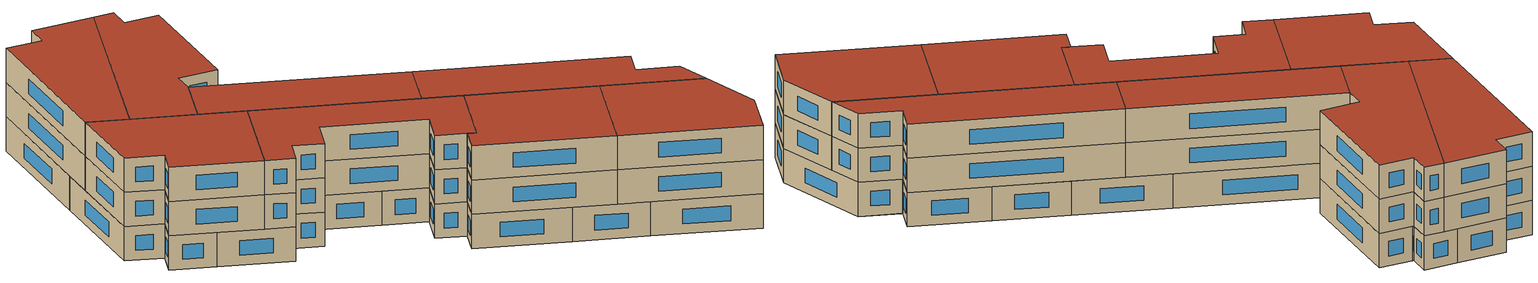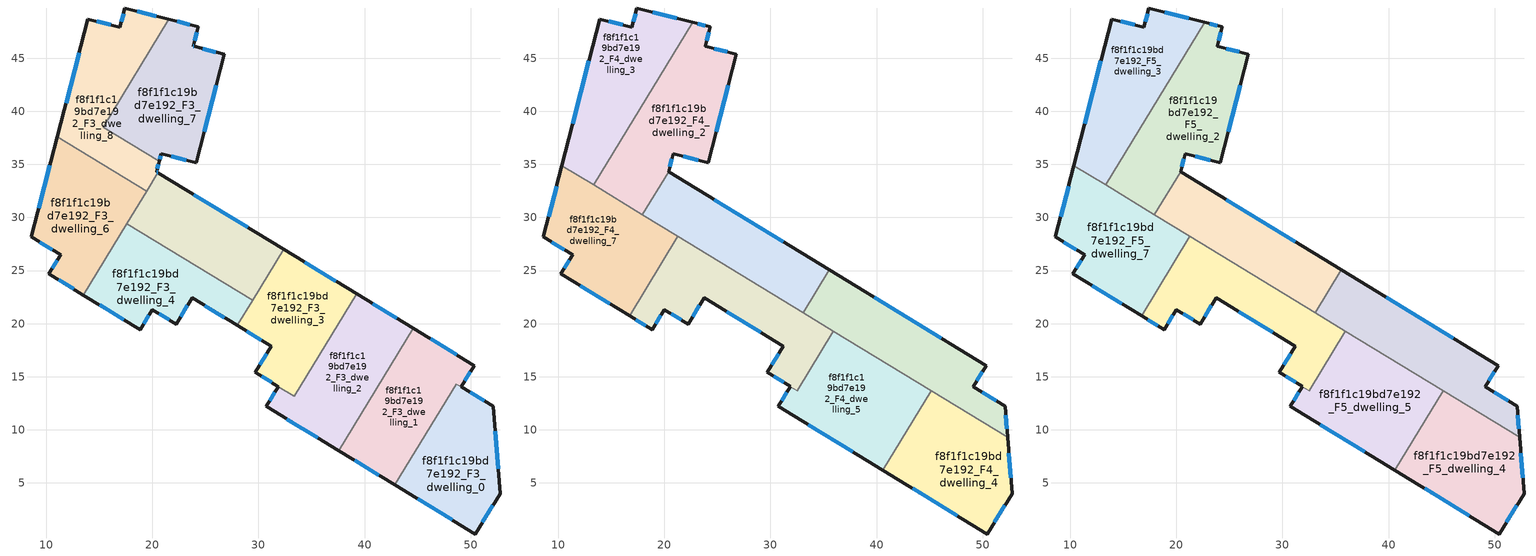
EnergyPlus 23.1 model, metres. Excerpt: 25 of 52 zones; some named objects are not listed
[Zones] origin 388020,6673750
f8f1f1c19bd7e192_F3_dwelling_0
 floor to f8f1f1c19bd7e192_F2_dwelling_0 (EU_floor_Construction): 52.12,12.2 52.76,3.98 50.44,0.18 42.86,4.8 48.66,14.31 z9
 wall outside (EU_wall_Construction): 42.86,4.8 50.44,0.18 52.76,3.98 52.12,12.2 49.1,14.04 z9:12
 wall to f8f1f1c19bd7e192_F3_dwelling_1 (EU_wall_Construction): 49.1,14.04 48.66,14.31 42.86,4.8 z9:12
 window (EU_Window_Construction): 51.26,12.73 49.97,13.51 / 52.57,6.33 52.3,9.85 / 51.1,1.27 52.1,2.9 / 45.02,3.48 48.27,1.5 z9.86:11.14
f8f1f1c19bd7e192_F3_dwelling_1
 floor to f8f1f1c19bd7e192_F2_dwelling_1 (EU_floor_Construction): 50.33,16.05 49.1,14.04 48.66,14.31 42.86,4.8 37.54,8.04 44.57,19.56 z9
 wall outside (EU_wall_Construction): 49.1,14.04 50.33,16.05 44.57,19.56 / 37.54,8.04 42.86,4.8 z9:12
 wall to f8f1f1c19bd7e192_F3_dwelling_2 (EU_wall_Construction): 44.57,19.56 37.54,8.04 z9:12
 window (EU_Window_Construction): 49.45,14.61 49.98,15.48 / 39.06,7.12 41.34,5.73 / 48.68,17.05 46.21,18.56 z9.86:11.14
f8f1f1c19bd7e192_F3_dwelling_2
 floor to f8f1f1c19bd7e192_F2_dwelling_2 (EU_floor_Construction): 44.57,19.56 37.54,8.04 30.73,12.2 31.87,14.08 33.37,13.16 39.25,22.8 z9
 wall outside (EU_wall_Construction): 44.57,19.56 39.25,22.8 / 31.87,14.08 30.73,12.2 37.54,8.04 z9:12
 wall to f8f1f1c19bd7e192_F3_dwelling_3 (EU_wall_Construction): 39.25,22.8 33.37,13.16 31.87,14.08 z9:12
 window (EU_Window_Construction): 43.05,20.49 40.77,21.88 / 32.68,11.01 35.6,9.23 / 31.55,13.54 31.06,12.73 z9.86:11.14
f8f1f1c19bd7e192_F3_dwelling_3
 floor to f8f1f1c19bd7e192_F2_dwelling_3 (EU_floor_Construction): 39.25,22.8 33.37,13.16 29.68,15.41 31.19,17.89 28.01,19.83 32.38,26.99 z9
 wall outside (EU_wall_Construction): 28.01,19.83 31.19,17.89 29.68,15.41 31.87,14.07 / 39.25,22.8 32.38,26.99 z9:12
 wall to f8f1f1c19bd7e192_F3_dwelling_5 (EU_wall_Construction): 32.38,26.99 29.45,22.2 z9:12
 wall to f8f1f1c19bd7e192_F3_dwelling_4 (EU_wall_Construction): 29.45,22.2 28.01,19.83 z9:12
 window (EU_Window_Construction): 30.76,17.18 30.11,16.12 / 28.92,19.27 30.28,18.44 / 37.29,24 34.34,25.8 / 30.31,15.03 31.25,14.46 z9.86:11.14
f8f1f1c19bd7e192_F3_dwelling_4
 floor to f8f1f1c19bd7e192_F2_dwelling_4 (EU_floor_Construction): 29.45,22.2 28.01,19.83 23.75,22.43 22.24,19.95 19.99,21.32 18.85,19.44 13.51,22.7 17.61,29.42 z9
 wall outside (EU_wall_Construction): 13.51,22.7 18.85,19.44 19.99,21.32 22.24,19.95 23.75,22.43 28.01,19.83 z9:12
 wall to f8f1f1c19bd7e192_F3_dwelling_5 (EU_wall_Construction): 29.45,22.2 17.61,29.42 z9:12
 wall to f8f1f1c19bd7e192_F3_dwelling_6 (EU_wall_Construction): 17.61,29.42 13.51,22.7 z9:12
 window (EU_Window_Construction): 15.04,21.77 17.32,20.37 / 24.96,21.68 26.79,20.57 / 22.67,20.66 23.32,21.72 / 20.63,20.93 21.6,20.34 / 19.17,19.98 19.66,20.78 z9.86:11.14
f8f1f1c19bd7e192_F3_dwelling_5
 floor to f8f1f1c19bd7e192_F2_dwelling_5 (EU_floor_Construction): 32.38,26.99 29.45,22.2 17.61,29.42 20.54,34.21 z9
 wall outside (EU_wall_Construction): 32.38,26.99 20.54,34.21 z9:12
 wall to f8f1f1c19bd7e192_F3_dwelling_8 (EU_wall_Construction): 20.54,34.21 19.48,32.48 z9:12
 wall to f8f1f1c19bd7e192_F3_dwelling_6 (EU_wall_Construction): 19.48,32.48 17.61,29.42 z9:12
 window (EU_Window_Construction): 28.99,29.06 23.92,32.15 z9.86:11.14
f8f1f1c19bd7e192_F3_dwelling_6
 floor to f8f1f1c19bd7e192_F2_dwelling_6 (EU_floor_Construction): 19.48,32.48 13.51,22.7 10.25,24.68 11.35,26.49 8.62,28.16 11.06,37.62 z9
 wall outside (EU_wall_Construction): 11.06,37.62 8.62,28.16 11.35,26.49 10.25,24.68 13.51,22.7 z9:12
 wall to f8f1f1c19bd7e192_F3_dwelling_8 (EU_wall_Construction): 19.48,32.48 11.06,37.62 z9:12
 window (EU_Window_Construction): 11.04,25.98 10.57,25.2 / 9.4,27.69 10.57,26.97 / 10.36,34.92 9.31,30.86 / 11.18,24.12 12.58,23.26 z9.86:11.14
f8f1f1c19bd7e192_F3_dwelling_7
 floor to f8f1f1c19bd7e192_F2_dwelling_7 (EU_floor_Construction): 24.32,47.96 23.85,46.14 23.95,46.11 26.78,45.38 24.14,35.14 20.83,36 20.65,35.29 15.36,38.51 21.55,48.67 z9
 wall outside (EU_wall_Construction): 20.65,35.29 20.83,36 24.14,35.14 26.78,45.38 23.95,46.11 23.85,46.14 24.32,47.96 21.55,48.67 z9:12
 wall to f8f1f1c19bd7e192_F3_dwelling_8 (EU_wall_Construction): 21.55,48.67 15.36,38.51 20.65,35.29 z9:12
 window (EU_Window_Construction): 23.99,46.66 24.19,47.44 / 23.92,46.12 23.88,46.13 / 25.97,45.59 24.76,45.9 / 24.9,38.07 26.03,42.46 / 21.78,35.75 23.2,35.39 / 20.7,35.49 20.78,35.79 / 23.53,48.16 22.34,48.47 z9.86:11.14
f8f1f1c19bd7e192_F3_dwelling_8
 floor to f8f1f1c19bd7e192_F2_dwelling_8 (EU_floor_Construction): 21.55,48.67 15.36,38.51 20.65,35.29 20.4,34.3 20.54,34.21 19.48,32.48 11.06,37.62 13.91,48.7 16.95,47.92 17.42,49.74 z9
 wall outside (EU_wall_Construction): 21.55,48.67 17.42,49.74 16.95,47.92 13.91,48.7 11.06,37.62 / 20.54,34.21 20.4,34.3 20.65,35.29 z9:12
 window (EU_Window_Construction): 20.37,48.98 18.6,49.43 / 20.47,34.58 20.58,35 / 20.5,34.24 20.44,34.27 / 13.1,45.53 11.87,40.78 / 16.08,48.14 14.78,48.48 / 17.29,49.22 17.09,48.44 z9.86:11.14
f8f1f1c19bd7e192_F4_dwelling_0
 floor to f8f1f1c19bd7e192_F3_dwelling_1 (EU_floor_Construction): 50.33,16.05 49.1,14.04 48.66,14.31 47.42,12.28 42.11,15.52 44.57,19.56 z12
 floor to f8f1f1c19bd7e192_F3_dwelling_0 (EU_floor_Construction): 52.12,12.2 52.34,9.28 47.42,12.28 48.66,14.31 z12
 floor to f8f1f1c19bd7e192_F3_dwelling_2 (EU_floor_Construction): 44.57,19.56 42.11,15.52 36.79,18.77 39.25,22.8 z12
 floor to f8f1f1c19bd7e192_F3_dwelling_3 (EU_floor_Construction): 39.25,22.8 36.79,18.77 33.1,21.02 35.56,25.05 z12
 wall outside (EU_wall_Construction): 52.34,9.28 52.12,12.2 49.1,14.04 50.33,16.05 35.56,25.05 z12:15
 wall to f8f1f1c19bd7e192_F4_dwelling_5 (EU_wall_Construction): 35.94,19.29 45.14,13.67 z12:15
 wall to f8f1f1c19bd7e192_F4_dwelling_1 (EU_wall_Construction): 35.56,25.05 33.1,21.02 z12:15
 wall to f8f1f1c19bd7e192_F4_dwelling_4 (EU_wall_Construction): 45.14,13.67 52.34,9.28 z12:15
 wall to f8f1f1c19bd7e192_F4_dwelling_6 (EU_wall_Construction): 33.1,21.02 35.94,19.29 z12:15
 window (EU_Window_Construction): 46.11,18.62 39.78,22.48 / 49.45,14.61 49.98,15.48 / 51.25,12.73 49.96,13.51 / 52.28,10.12 52.18,11.37 z12.86:14.14
f8f1f1c19bd7e192_F4_dwelling_1
 floor to f8f1f1c19bd7e192_F3_dwelling_5 (EU_floor_Construction): 32.38,26.99 29.92,22.96 18.08,30.18 20.54,34.21 z12
 floor to f8f1f1c19bd7e192_F3_dwelling_3 (EU_floor_Construction): 35.56,25.05 33.1,21.02 29.92,22.96 32.38,26.99 z12
 floor to f8f1f1c19bd7e192_F3_dwelling_8 (EU_floor_Construction): 20.54,34.21 19.48,32.48 19.34,32.57 20.4,34.3 z12
 floor to f8f1f1c19bd7e192_F3_dwelling_6 (EU_floor_Construction): 19.48,32.48 18.07,30.18 17.94,30.26 19.34,32.57 z12
 wall outside (EU_wall_Construction): 35.56,25.05 20.4,34.3 z12:15
 wall to f8f1f1c19bd7e192_F4_dwelling_2 (EU_wall_Construction): 20.4,34.3 17.93,30.26 z12:15
 wall to f8f1f1c19bd7e192_F4_dwelling_6 (EU_wall_Construction): 21.29,28.22 33.1,21.02 z12:15
 wall to f8f1f1c19bd7e192_F4_dwelling_7 (EU_wall_Construction): 17.93,30.26 21.29,28.22 z12:15
 window (EU_Window_Construction): 31.23,27.7 24.73,31.66 z12.86:14.14
f8f1f1c19bd7e192_F4_dwelling_2
 floor to f8f1f1c19bd7e192_F3_dwelling_7 (EU_floor_Construction): 24.32,47.96 23.85,46.14 26.78,45.38 24.14,35.14 20.83,36 20.65,35.29 16.3,37.94 22.67,48.38 z12
 floor to f8f1f1c19bd7e192_F3_dwelling_8 (EU_floor_Construction): 20.65,35.29 20.4,34.3 19.34,32.57 14.74,35.37 16.3,37.94 z12
 floor to f8f1f1c19bd7e192_F3_dwelling_6 (EU_floor_Construction): 19.34,32.57 17.94,30.26 13.33,33.07 14.74,35.37 z12
 wall outside (EU_wall_Construction): 20.4,34.3 20.83,36 24.14,35.14 26.78,45.38 23.85,46.14 24.32,47.96 22.67,48.38 z12:15
 wall to f8f1f1c19bd7e192_F4_dwelling_3 (EU_wall_Construction): 22.67,48.38 13.33,33.07 z12:15
 wall to f8f1f1c19bd7e192_F4_dwelling_7 (EU_wall_Construction): 13.33,33.07 17.93,30.26 z12:15
 window (EU_Window_Construction): 23.85,48.08 23.14,48.26 / 23.99,46.66 24.19,47.44 / 25.95,45.6 24.69,45.92 / 24.9,38.07 26.03,42.46 / 21.78,35.75 23.2,35.39 / 20.52,34.78 20.71,35.51 z12.86:14.14
f8f1f1c19bd7e192_F4_dwelling_3
 floor to f8f1f1c19bd7e192_F3_dwelling_8 (EU_floor_Construction): 21.55,48.67 15.36,38.51 16.3,37.94 14.74,35.37 11.06,37.62 13.91,48.7 16.95,47.92 17.42,49.74 z12
 floor to f8f1f1c19bd7e192_F3_dwelling_7 (EU_floor_Construction): 22.67,48.38 16.3,37.94 15.36,38.51 21.55,48.67 z12
 floor to f8f1f1c19bd7e192_F3_dwelling_6 (EU_floor_Construction): 14.74,35.37 13.33,33.07 10.35,34.89 11.06,37.62 z12
 wall outside (EU_wall_Construction): 22.67,48.38 17.42,49.74 16.95,47.92 13.91,48.7 10.35,34.89 z12:15
 wall to f8f1f1c19bd7e192_F4_dwelling_7 (EU_wall_Construction): 10.35,34.89 13.33,33.07 z12:15
 window (EU_Window_Construction): 17.29,49.22 17.09,48.44 / 21.17,48.77 18.92,49.35 / 12.9,44.75 11.37,38.83 / 16.08,48.14 14.78,48.48 z12.86:14.14
f8f1f1c19bd7e192_F4_dwelling_4
 floor to f8f1f1c19bd7e192_F3_dwelling_0 (EU_floor_Construction): 52.34,9.28 52.76,3.98 50.44,0.18 42.86,4.8 47.42,12.28 z12
 floor to f8f1f1c19bd7e192_F3_dwelling_1 (EU_floor_Construction): 47.42,12.28 42.86,4.8 40.58,6.19 45.14,13.67 z12
 wall outside (EU_wall_Construction): 40.58,6.19 50.44,0.18 52.76,3.98 52.34,9.28 z12:15
 wall to f8f1f1c19bd7e192_F4_dwelling_5 (EU_wall_Construction): 45.14,13.67 40.58,6.19 z12:15
 window (EU_Window_Construction): 52.64,5.5 52.46,7.77 / 51.1,1.27 52.1,2.9 / 43.4,4.47 47.62,1.9 z12.86:14.14
f8f1f1c19bd7e192_F4_dwelling_5
 floor to f8f1f1c19bd7e192_F3_dwelling_2 (EU_floor_Construction): 42.11,15.52 37.54,8.04 30.73,12.2 31.87,14.08 33.37,13.16 36.79,18.77 z12
 floor to f8f1f1c19bd7e192_F3_dwelling_1 (EU_floor_Construction): 45.14,13.67 40.58,6.19 37.54,8.04 42.11,15.52 z12
 floor to f8f1f1c19bd7e192_F3_dwelling_3 (EU_floor_Construction): 36.79,18.77 33.37,13.16 32.52,13.68 35.94,19.29 z12
 wall outside (EU_wall_Construction): 31.87,14.08 30.73,12.2 40.58,6.19 z12:15
 wall to f8f1f1c19bd7e192_F4_dwelling_6 (EU_wall_Construction): 35.94,19.29 32.52,13.68 31.87,14.08 z12:15
 window (EU_Window_Construction): 33.54,10.48 37.77,7.91 / 31.55,13.54 31.06,12.73 z12.86:14.14
f8f1f1c19bd7e192_F4_dwelling_6
 floor to f8f1f1c19bd7e192_F3_dwelling_3 (EU_floor_Construction): 35.94,19.29 32.52,13.68 29.68,15.41 31.19,17.89 28.01,19.83 29.91,22.96 z12
 floor to f8f1f1c19bd7e192_F3_dwelling_5 (EU_floor_Construction): 29.92,22.96 29.45,22.2 20.82,27.46 21.29,28.22 z12
 floor to f8f1f1c19bd7e192_F3_dwelling_4 (EU_floor_Construction): 29.45,22.2 28.01,19.83 23.75,22.43 22.24,19.95 19.99,21.32 18.85,19.44 16.73,20.74 20.82,27.46 z12
 wall outside (EU_wall_Construction): 16.73,20.74 18.85,19.44 19.99,21.32 22.24,19.95 23.75,22.43 31.19,17.89 29.68,15.41 31.87,14.08 z12:15
 wall to f8f1f1c19bd7e192_F4_dwelling_7 (EU_wall_Construction): 21.29,28.22 16.73,20.74 z12:15
 window (EU_Window_Construction): 30.31,15.03 31.24,14.46 / 30.76,17.18 30.11,16.12 / 25.87,21.13 29.06,19.18 / 22.67,20.66 23.32,21.72 / 20.63,20.93 21.6,20.34 / 19.17,19.98 19.66,20.78 / 17.33,20.37 18.24,19.81 z12.86:14.14
f8f1f1c19bd7e192_F4_dwelling_7
 floor to f8f1f1c19bd7e192_F3_dwelling_4 (EU_floor_Construction): 20.82,27.46 16.73,20.74 13.51,22.7 17.61,29.42 z12
 floor to f8f1f1c19bd7e192_F3_dwelling_6 (EU_floor_Construction): 18.07,30.18 13.51,22.7 10.25,24.68 11.35,26.49 8.62,28.16 10.35,34.89 z12
 floor to f8f1f1c19bd7e192_F3_dwelling_5 (EU_floor_Construction): 21.29,28.22 20.82,27.46 17.61,29.42 18.08,30.18 z12
 wall outside (EU_wall_Construction): 10.35,34.89 8.62,28.16 11.35,26.49 10.25,24.68 16.73,20.74 z12:15
 window (EU_Window_Construction): 9.86,32.97 9.11,30.08 / 12.1,23.56 14.88,21.86 / 11.04,25.98 10.57,25.2 / 9.4,27.69 10.57,26.97 z12.86:14.14
f8f1f1c19bd7e192_F5_dwelling_0
 floor to f8f1f1c19bd7e192_F4_dwelling_0 (EU_floor_Construction): 50.33,16.05 49.1,14.04 52.12,12.2 52.34,9.28 33.1,21.02 35.56,25.05 z15
 wall outside (EU_wall_Construction): 52.34,9.28 52.12,12.2 49.1,14.04 50.33,16.05 35.56,25.05 z15:18
 wall to f8f1f1c19bd7e192_F5_dwelling_5 (EU_wall_Construction): 35.94,19.29 45.14,13.67 z15:18
 wall to f8f1f1c19bd7e192_F5_dwelling_1 (EU_wall_Construction): 35.56,25.05 33.1,21.02 z15:18
 wall to f8f1f1c19bd7e192_F5_dwelling_4 (EU_wall_Construction): 45.14,13.67 52.34,9.28 z15:18
 wall to f8f1f1c19bd7e192_F5_dwelling_6 (EU_wall_Construction): 33.1,21.02 35.94,19.29 z15:18
 window (EU_Window_Construction): 46.11,18.62 39.78,22.48 / 49.45,14.61 49.98,15.48 / 51.25,12.73 49.96,13.51 / 52.28,10.12 52.18,11.37 z15.86:17.14
 roof outside (EU_roof_Construction): 52.34,9.28 52.12,12.2 49.1,14.04 50.33,16.05 35.56,25.05 33.1,21.02 z18
f8f1f1c19bd7e192_F5_dwelling_1
 floor to f8f1f1c19bd7e192_F4_dwelling_1 (EU_floor_Construction): 35.56,25.05 33.1,21.02 17.93,30.26 20.4,34.3 z15
 wall outside (EU_wall_Construction): 35.56,25.05 20.4,34.3 z15:18
 wall to f8f1f1c19bd7e192_F5_dwelling_2 (EU_wall_Construction): 20.4,34.3 17.93,30.26 z15:18
 wall to f8f1f1c19bd7e192_F5_dwelling_6 (EU_wall_Construction): 21.29,28.22 33.1,21.02 z15:18
 wall to f8f1f1c19bd7e192_F5_dwelling_7 (EU_wall_Construction): 17.93,30.26 21.29,28.22 z15:18
 window (EU_Window_Construction): 31.23,27.7 24.73,31.66 z15.86:17.14
 roof outside (EU_roof_Construction): 33.1,21.02 35.56,25.05 20.4,34.3 17.93,30.26 z18
f8f1f1c19bd7e192_F5_dwelling_2
 floor to f8f1f1c19bd7e192_F4_dwelling_2 (EU_floor_Construction): 24.32,47.96 23.85,46.14 26.78,45.38 24.14,35.14 20.83,36 20.4,34.3 17.93,30.26 13.33,33.07 22.67,48.38 z15
 wall outside (EU_wall_Construction): 20.4,34.3 20.83,36 24.14,35.14 26.78,45.38 23.85,46.14 24.32,47.96 22.67,48.38 z15:18
 wall to f8f1f1c19bd7e192_F5_dwelling_3 (EU_wall_Construction): 22.67,48.38 13.33,33.07 z15:18
 wall to f8f1f1c19bd7e192_F5_dwelling_7 (EU_wall_Construction): 13.33,33.07 17.93,30.26 z15:18
 window (EU_Window_Construction): 23.85,48.08 23.14,48.26 / 23.99,46.66 24.19,47.44 / 25.95,45.6 24.69,45.92 / 24.9,38.07 26.03,42.46 / 21.78,35.75 23.2,35.39 / 20.52,34.78 20.71,35.51 z15.86:17.14
 roof outside (EU_roof_Construction): 24.14,35.14 26.78,45.38 23.85,46.14 24.32,47.96 22.67,48.38 13.33,33.07 17.93,30.26 20.4,34.3 20.83,36 z18
f8f1f1c19bd7e192_F5_dwelling_3
 floor to f8f1f1c19bd7e192_F4_dwelling_3 (EU_floor_Construction): 22.67,48.38 13.33,33.07 10.35,34.89 13.91,48.7 16.95,47.92 17.42,49.74 z15
 wall outside (EU_wall_Construction): 22.67,48.38 17.42,49.74 16.95,47.92 13.91,48.7 10.35,34.89 z15:18
 wall to f8f1f1c19bd7e192_F5_dwelling_7 (EU_wall_Construction): 10.35,34.89 13.33,33.07 z15:18
 window (EU_Window_Construction): 17.29,49.22 17.09,48.44 / 21.17,48.77 18.92,49.35 / 12.9,44.75 11.37,38.83 / 16.08,48.14 14.78,48.48 z15.86:17.14
 roof outside (EU_roof_Construction): 13.33,33.07 22.67,48.38 17.42,49.74 16.95,47.92 13.91,48.7 10.35,34.89 z18
f8f1f1c19bd7e192_F5_dwelling_4
 floor to f8f1f1c19bd7e192_F4_dwelling_4 (EU_floor_Construction): 52.34,9.28 52.76,3.98 50.44,0.18 40.58,6.19 45.14,13.67 z15
 wall outside (EU_wall_Construction): 40.58,6.19 50.44,0.18 52.76,3.98 52.34,9.28 z15:18
 wall to f8f1f1c19bd7e192_F5_dwelling_5 (EU_wall_Construction): 45.14,13.67 40.58,6.19 z15:18
 window (EU_Window_Construction): 52.64,5.5 52.46,7.77 / 51.1,1.27 52.1,2.9 / 43.4,4.47 47.62,1.9 z15.86:17.14
 roof outside (EU_roof_Construction): 50.44,0.18 52.76,3.98 52.34,9.28 45.14,13.67 40.58,6.19 z18
f8f1f1c19bd7e192_F5_dwelling_5
 floor to f8f1f1c19bd7e192_F4_dwelling_5 (EU_floor_Construction): 45.14,13.67 40.58,6.19 30.73,12.2 31.87,14.08 32.52,13.68 35.94,19.29 z15
 wall outside (EU_wall_Construction): 31.87,14.08 30.73,12.2 40.58,6.19 z15:18
 wall to f8f1f1c19bd7e192_F5_dwelling_6 (EU_wall_Construction): 35.94,19.29 32.52,13.68 31.87,14.08 z15:18
 window (EU_Window_Construction): 33.54,10.48 37.77,7.91 / 31.55,13.54 31.06,12.73 z15.86:17.14
 roof outside (EU_roof_Construction): 40.58,6.19 45.14,13.67 35.94,19.29 32.52,13.68 31.87,14.08 30.73,12.2 z18
f8f1f1c19bd7e192_F5_dwelling_6
 floor to f8f1f1c19bd7e192_F4_dwelling_6 (EU_floor_Construction): 35.94,19.29 32.52,13.68 31.87,14.08 29.68,15.41 31.19,17.89 23.75,22.43 22.24,19.95 19.99,21.32 18.85,19.44 16.73,20.74 21.29,28.22 z15
 wall outside (EU_wall_Construction): 16.73,20.74 18.85,19.44 19.99,21.32 22.24,19.95 23.75,22.43 31.19,17.89 29.68,15.41 31.87,14.08 z15:18
 wall to f8f1f1c19bd7e192_F5_dwelling_7 (EU_wall_Construction): 21.29,28.22 16.73,20.74 z15:18
 window (EU_Window_Construction): 30.31,15.03 31.24,14.46 / 30.76,17.18 30.11,16.12 / 25.87,21.13 29.06,19.18 / 22.67,20.66 23.32,21.72 / 20.63,20.93 21.6,20.34 / 19.17,19.98 19.66,20.78 / 17.33,20.37 18.24,19.81 z15.86:17.14
 roof outside (EU_roof_Construction): 32.52,13.68 35.94,19.29 21.29,28.22 16.73,20.74 18.85,19.44 19.99,21.32 22.24,19.95 23.75,22.43 31.19,17.89 29.68,15.41 31.87,14.08 z18
f8f1f1c19bd7e192_F5_dwelling_7
 floor to f8f1f1c19bd7e192_F4_dwelling_7 (EU_floor_Construction): 21.29,28.22 16.73,20.74 10.25,24.68 11.35,26.49 8.62,28.16 10.35,34.89 z15
 wall outside (EU_wall_Construction): 10.35,34.89 8.62,28.16 11.35,26.49 10.25,24.68 16.73,20.74 z15:18
 window (EU_Window_Construction): 9.86,32.97 9.11,30.08 / 12.1,23.56 14.88,21.86 / 11.04,25.98 10.57,25.2 / 9.4,27.69 10.57,26.97 z15.86:17.14
 roof outside (EU_roof_Construction): 16.73,20.74 21.29,28.22 10.35,34.89 8.62,28.16 11.35,26.49 10.25,24.68 z18
[Building]
EU S2 Campaign: North Axis=0; Terrain=City; Solar Distribution=FullExterior
[Site:Location]
Helsinki-Vantaa.AP: Latitude=60.317; Longitude=24.963; Time Zone=2; Elevation=54.6
[SizingPeriod:WeatherFileDays]
AnnualSizingPeriod: Begin Month=1; Begin Day of Month=1; End Month=12; End Day of Month=31; Day of Week for Start Day=Monday; Use Weather File Daylight Saving Period=No; Use Weather File Rain and Snow Indicators=No
[MATERIAL]
EU_InternalMass_Material: Roughness=MediumRough; Thickness=0.1; Conductivity=1; Density=1800; Specific Heat=900; Thermal Absorptance=0.9; Solar Absorptance=0.7; Visible Absorptance=0.7
[MATERIAL:NOMASS] Roughness=MediumRough; Thermal Absorptance=0.9; Solar Absorptance=0.7; Visible Absorptance=0.7
Name | Thermal Resistance
EU_wall_NoMass | 5.91765
EU_roof_NoMass | 11.1778
EU_floor_NoMass | 6.2875
[WINDOWMATERIAL:SIMPLEGLAZINGSYSTEM]
EU_Window_SimpleGlazing: UFactor=0.994035; Solar Heat Gain Coefficient=0.7; Visible Transmittance=0.7
[CONSTRUCTION]
EU_wall_Construction: EU_wall_NoMass
EU_roof_Construction: EU_roof_NoMass
EU_floor_Construction: EU_floor_NoMass
EU_Window_Construction: EU_Window_SimpleGlazing
EU_InternalMass_Construction: EU_InternalMass_Material
[ZONE] Type=1; Multiplier=1; Ceiling Height=autocalculate; Floor Area=autocalculate; Part of Total Floor Area=Yes
Name | Volume
f8f1f1c19bd7e192_F3_dwelling_0 | 248.27
f8f1f1c19bd7e192_F4_dwelling_0; f8f1f1c19bd7e192_F5_dwelling_0 | 276.609
f8f1f1c19bd7e192_F3_dwelling_1 | 255.648
f8f1f1c19bd7e192_F4_dwelling_1; f8f1f1c19bd7e192_F5_dwelling_1 | 251.876
f8f1f1c19bd7e192_F3_dwelling_2 | 263.519
f8f1f1c19bd7e192_F4_dwelling_2; f8f1f1c19bd7e192_F5_dwelling_2 | 321.922
f8f1f1c19bd7e192_F3_dwelling_3 | 240.378
f8f1f1c19bd7e192_F4_dwelling_3; f8f1f1c19bd7e192_F5_dwelling_3 | 283.45
f8f1f1c19bd7e192_F3_dwelling_4 | 233.823
f8f1f1c19bd7e192_F4_dwelling_4; f8f1f1c19bd7e192_F5_dwelling_4 | 283.44
f8f1f1c19bd7e192_F3_dwelling_5 | 233.781
f8f1f1c19bd7e192_F4_dwelling_5; f8f1f1c19bd7e192_F5_dwelling_5 | 288.407
f8f1f1c19bd7e192_F3_dwelling_6 | 261.004
f8f1f1c19bd7e192_F4_dwelling_6; f8f1f1c19bd7e192_F5_dwelling_6 | 278.452
f8f1f1c19bd7e192_F3_dwelling_7 | 270.114
f8f1f1c19bd7e192_F4_dwelling_7; f8f1f1c19bd7e192_F5_dwelling_7 | 283.431
f8f1f1c19bd7e192_F3_dwelling_8 | 261.029
[INTERNALMASS] Construction=EU_InternalMass_Construction
Name | Zone or ZoneList | Surface Area
f8f1f1c19bd7e192_F3_dwelling_0_EU_InternalMass | f8f1f1c19bd7e192_F3_dwelling_0 | 82.7578
f8f1f1c19bd7e192_F3_dwelling_1_EU_InternalMass | f8f1f1c19bd7e192_F3_dwelling_1 | 85.2164
f8f1f1c19bd7e192_F3_dwelling_2_EU_InternalMass | f8f1f1c19bd7e192_F3_dwelling_2 | 87.8401
f8f1f1c19bd7e192_F3_dwelling_3_EU_InternalMass | f8f1f1c19bd7e192_F3_dwelling_3 | 80.1232
f8f1f1c19bd7e192_F3_dwelling_4_EU_InternalMass | f8f1f1c19bd7e192_F3_dwelling_4 | 77.942
f8f1f1c19bd7e192_F3_dwelling_5_EU_InternalMass | f8f1f1c19bd7e192_F3_dwelling_5 | 77.9266
f8f1f1c19bd7e192_F3_dwelling_6_EU_InternalMass | f8f1f1c19bd7e192_F3_dwelling_6 | 87.0013
f8f1f1c19bd7e192_F3_dwelling_7_EU_InternalMass | f8f1f1c19bd7e192_F3_dwelling_7 | 90.0369
f8f1f1c19bd7e192_F3_dwelling_8_EU_InternalMass | f8f1f1c19bd7e192_F3_dwelling_8 | 87.0097
f8f1f1c19bd7e192_F4_dwelling_0_EU_InternalMass | f8f1f1c19bd7e192_F4_dwelling_0 | 92.2028
f8f1f1c19bd7e192_F4_dwelling_1_EU_InternalMass | f8f1f1c19bd7e192_F4_dwelling_1 | 83.9586
f8f1f1c19bd7e192_F4_dwelling_2_EU_InternalMass | f8f1f1c19bd7e192_F4_dwelling_2 | 107.306
f8f1f1c19bd7e192_F4_dwelling_3_EU_InternalMass | f8f1f1c19bd7e192_F4_dwelling_3 | 94.4833
f8f1f1c19bd7e192_F4_dwelling_4_EU_InternalMass | f8f1f1c19bd7e192_F4_dwelling_4 | 94.4799
f8f1f1c19bd7e192_F4_dwelling_5_EU_InternalMass | f8f1f1c19bd7e192_F4_dwelling_5 | 96.1333
f8f1f1c19bd7e192_F4_dwelling_6_EU_InternalMass | f8f1f1c19bd7e192_F4_dwelling_6 | 92.8191
f8f1f1c19bd7e192_F4_dwelling_7_EU_InternalMass | f8f1f1c19bd7e192_F4_dwelling_7 | 94.477
f8f1f1c19bd7e192_F5_dwelling_0_EU_InternalMass | f8f1f1c19bd7e192_F5_dwelling_0 | 92.2028
f8f1f1c19bd7e192_F5_dwelling_1_EU_InternalMass | f8f1f1c19bd7e192_F5_dwelling_1 | 83.9586
f8f1f1c19bd7e192_F5_dwelling_2_EU_InternalMass | f8f1f1c19bd7e192_F5_dwelling_2 | 107.306
f8f1f1c19bd7e192_F5_dwelling_3_EU_InternalMass | f8f1f1c19bd7e192_F5_dwelling_3 | 94.4833
f8f1f1c19bd7e192_F5_dwelling_4_EU_InternalMass | f8f1f1c19bd7e192_F5_dwelling_4 | 94.4799
f8f1f1c19bd7e192_F5_dwelling_5_EU_InternalMass | f8f1f1c19bd7e192_F5_dwelling_5 | 96.1333
f8f1f1c19bd7e192_F5_dwelling_6_EU_InternalMass | f8f1f1c19bd7e192_F5_dwelling_6 | 92.8191
f8f1f1c19bd7e192_F5_dwelling_7_EU_InternalMass | f8f1f1c19bd7e192_F5_dwelling_7 | 94.477
[OTHEREQUIPMENT] Fuel Type=Electricity; Design Level Calculation Method=Watts/Area; Power per Zone Floor Area=1; Fraction Latent=0; Fraction Radiant=0; Fraction Lost=0; Carbon Dioxide Generation Rate=0; EndUse Subcategory=EU_Step8_InternalGains
Name | Zone or ZoneList or Space or SpaceList | Schedule
EU_Step8_InternalGain_f8f1f1c19bd7e192_F3_dwelling_0_f000 | f8f1f1c19bd7e192_F3_dwelling_0 | EU_Step8_GainSchedule_f8f1f1c19bd7e192_F3_dwelling_0_f000
EU_Step8_InternalGain_f8f1f1c19bd7e192_F3_dwelling_1_f000 | f8f1f1c19bd7e192_F3_dwelling_1 | EU_Step8_GainSchedule_f8f1f1c19bd7e192_F3_dwelling_1_f000
EU_Step8_InternalGain_f8f1f1c19bd7e192_F3_dwelling_2_f000 | f8f1f1c19bd7e192_F3_dwelling_2 | EU_Step8_GainSchedule_f8f1f1c19bd7e192_F3_dwelling_2_f000
EU_Step8_InternalGain_f8f1f1c19bd7e192_F3_dwelling_3_f000 | f8f1f1c19bd7e192_F3_dwelling_3 | EU_Step8_GainSchedule_f8f1f1c19bd7e192_F3_dwelling_3_f000
EU_Step8_InternalGain_f8f1f1c19bd7e192_F3_dwelling_4_f000 | f8f1f1c19bd7e192_F3_dwelling_4 | EU_Step8_GainSchedule_f8f1f1c19bd7e192_F3_dwelling_4_f000
EU_Step8_InternalGain_f8f1f1c19bd7e192_F3_dwelling_5_f000 | f8f1f1c19bd7e192_F3_dwelling_5 | EU_Step8_GainSchedule_f8f1f1c19bd7e192_F3_dwelling_5_f000
EU_Step8_InternalGain_f8f1f1c19bd7e192_F3_dwelling_6_f000 | f8f1f1c19bd7e192_F3_dwelling_6 | EU_Step8_GainSchedule_f8f1f1c19bd7e192_F3_dwelling_6_f000
EU_Step8_InternalGain_f8f1f1c19bd7e192_F3_dwelling_7_f000 | f8f1f1c19bd7e192_F3_dwelling_7 | EU_Step8_GainSchedule_f8f1f1c19bd7e192_F3_dwelling_7_f000
EU_Step8_InternalGain_f8f1f1c19bd7e192_F3_dwelling_8_f000 | f8f1f1c19bd7e192_F3_dwelling_8 | EU_Step8_GainSchedule_f8f1f1c19bd7e192_F3_dwelling_8_f000
EU_Step8_InternalGain_f8f1f1c19bd7e192_F4_dwelling_0_f000 | f8f1f1c19bd7e192_F4_dwelling_0 | EU_Step8_GainSchedule_f8f1f1c19bd7e192_F4_dwelling_0_f000
EU_Step8_InternalGain_f8f1f1c19bd7e192_F4_dwelling_1_f000 | f8f1f1c19bd7e192_F4_dwelling_1 | EU_Step8_GainSchedule_f8f1f1c19bd7e192_F4_dwelling_1_f000
EU_Step8_InternalGain_f8f1f1c19bd7e192_F4_dwelling_2_f000 | f8f1f1c19bd7e192_F4_dwelling_2 | EU_Step8_GainSchedule_f8f1f1c19bd7e192_F4_dwelling_2_f000
EU_Step8_InternalGain_f8f1f1c19bd7e192_F4_dwelling_3_f000 | f8f1f1c19bd7e192_F4_dwelling_3 | EU_Step8_GainSchedule_f8f1f1c19bd7e192_F4_dwelling_3_f000
EU_Step8_InternalGain_f8f1f1c19bd7e192_F4_dwelling_4_f000 | f8f1f1c19bd7e192_F4_dwelling_4 | EU_Step8_GainSchedule_f8f1f1c19bd7e192_F4_dwelling_4_f000
EU_Step8_InternalGain_f8f1f1c19bd7e192_F4_dwelling_5_f000 | f8f1f1c19bd7e192_F4_dwelling_5 | EU_Step8_GainSchedule_f8f1f1c19bd7e192_F4_dwelling_5_f000
EU_Step8_InternalGain_f8f1f1c19bd7e192_F4_dwelling_6_f000 | f8f1f1c19bd7e192_F4_dwelling_6 | EU_Step8_GainSchedule_f8f1f1c19bd7e192_F4_dwelling_6_f000
EU_Step8_InternalGain_f8f1f1c19bd7e192_F4_dwelling_7_f000 | f8f1f1c19bd7e192_F4_dwelling_7 | EU_Step8_GainSchedule_f8f1f1c19bd7e192_F4_dwelling_7_f000
EU_Step8_InternalGain_f8f1f1c19bd7e192_F5_dwelling_0_f000 | f8f1f1c19bd7e192_F5_dwelling_0 | EU_Step8_GainSchedule_f8f1f1c19bd7e192_F5_dwelling_0_f000
EU_Step8_InternalGain_f8f1f1c19bd7e192_F5_dwelling_1_f000 | f8f1f1c19bd7e192_F5_dwelling_1 | EU_Step8_GainSchedule_f8f1f1c19bd7e192_F5_dwelling_1_f000
EU_Step8_InternalGain_f8f1f1c19bd7e192_F5_dwelling_2_f000 | f8f1f1c19bd7e192_F5_dwelling_2 | EU_Step8_GainSchedule_f8f1f1c19bd7e192_F5_dwelling_2_f000
EU_Step8_InternalGain_f8f1f1c19bd7e192_F5_dwelling_3_f000 | f8f1f1c19bd7e192_F5_dwelling_3 | EU_Step8_GainSchedule_f8f1f1c19bd7e192_F5_dwelling_3_f000
EU_Step8_InternalGain_f8f1f1c19bd7e192_F5_dwelling_4_f000 | f8f1f1c19bd7e192_F5_dwelling_4 | EU_Step8_GainSchedule_f8f1f1c19bd7e192_F5_dwelling_4_f000
EU_Step8_InternalGain_f8f1f1c19bd7e192_F5_dwelling_5_f000 | f8f1f1c19bd7e192_F5_dwelling_5 | EU_Step8_GainSchedule_f8f1f1c19bd7e192_F5_dwelling_5_f000
EU_Step8_InternalGain_f8f1f1c19bd7e192_F5_dwelling_6_f000 | f8f1f1c19bd7e192_F5_dwelling_6 | EU_Step8_GainSchedule_f8f1f1c19bd7e192_F5_dwelling_6_f000
EU_Step8_InternalGain_f8f1f1c19bd7e192_F5_dwelling_7_f000 | f8f1f1c19bd7e192_F5_dwelling_7 | EU_Step8_GainSchedule_f8f1f1c19bd7e192_F5_dwelling_7_f000
[ZONEVENTILATION:DESIGNFLOWRATE] Schedule=EU_AlwaysOn; Design Flow Rate Calculation Method=AirChanges/Hour; Air Changes per Hour=0.596421; Ventilation Type=Natural; Fan Pressure Rise=0; Fan Total Efficiency=1; Constant Term Coefficient=1; Temperature Term Coefficient=0; Velocity Term Coefficient=0; Velocity Squared Term Coefficient=0; Minimum Indoor Temperature=-100; Maximum Indoor Temperature=100; Delta Temperature=-100; Minimum Outdoor Temperature=-100; Maximum Outdoor Temperature=100; Maximum Wind Speed=40
Name | Zone or ZoneList or Space or SpaceList
EU_ConstantAir_f8f1f1c19bd7e192_F3_dwelling_0 | f8f1f1c19bd7e192_F3_dwelling_0
EU_ConstantAir_f8f1f1c19bd7e192_F3_dwelling_1 | f8f1f1c19bd7e192_F3_dwelling_1
EU_ConstantAir_f8f1f1c19bd7e192_F3_dwelling_2 | f8f1f1c19bd7e192_F3_dwelling_2
EU_ConstantAir_f8f1f1c19bd7e192_F3_dwelling_3 | f8f1f1c19bd7e192_F3_dwelling_3
EU_ConstantAir_f8f1f1c19bd7e192_F3_dwelling_4 | f8f1f1c19bd7e192_F3_dwelling_4
EU_ConstantAir_f8f1f1c19bd7e192_F3_dwelling_5 | f8f1f1c19bd7e192_F3_dwelling_5
EU_ConstantAir_f8f1f1c19bd7e192_F3_dwelling_6 | f8f1f1c19bd7e192_F3_dwelling_6
EU_ConstantAir_f8f1f1c19bd7e192_F3_dwelling_7 | f8f1f1c19bd7e192_F3_dwelling_7
EU_ConstantAir_f8f1f1c19bd7e192_F3_dwelling_8 | f8f1f1c19bd7e192_F3_dwelling_8
EU_ConstantAir_f8f1f1c19bd7e192_F4_dwelling_0 | f8f1f1c19bd7e192_F4_dwelling_0
EU_ConstantAir_f8f1f1c19bd7e192_F4_dwelling_1 | f8f1f1c19bd7e192_F4_dwelling_1
EU_ConstantAir_f8f1f1c19bd7e192_F4_dwelling_2 | f8f1f1c19bd7e192_F4_dwelling_2
EU_ConstantAir_f8f1f1c19bd7e192_F4_dwelling_3 | f8f1f1c19bd7e192_F4_dwelling_3
EU_ConstantAir_f8f1f1c19bd7e192_F4_dwelling_4 | f8f1f1c19bd7e192_F4_dwelling_4
EU_ConstantAir_f8f1f1c19bd7e192_F4_dwelling_5 | f8f1f1c19bd7e192_F4_dwelling_5
EU_ConstantAir_f8f1f1c19bd7e192_F4_dwelling_6 | f8f1f1c19bd7e192_F4_dwelling_6
EU_ConstantAir_f8f1f1c19bd7e192_F4_dwelling_7 | f8f1f1c19bd7e192_F4_dwelling_7
EU_ConstantAir_f8f1f1c19bd7e192_F5_dwelling_0 | f8f1f1c19bd7e192_F5_dwelling_0
EU_ConstantAir_f8f1f1c19bd7e192_F5_dwelling_1 | f8f1f1c19bd7e192_F5_dwelling_1
EU_ConstantAir_f8f1f1c19bd7e192_F5_dwelling_2 | f8f1f1c19bd7e192_F5_dwelling_2
EU_ConstantAir_f8f1f1c19bd7e192_F5_dwelling_3 | f8f1f1c19bd7e192_F5_dwelling_3
EU_ConstantAir_f8f1f1c19bd7e192_F5_dwelling_4 | f8f1f1c19bd7e192_F5_dwelling_4
EU_ConstantAir_f8f1f1c19bd7e192_F5_dwelling_5 | f8f1f1c19bd7e192_F5_dwelling_5
EU_ConstantAir_f8f1f1c19bd7e192_F5_dwelling_6 | f8f1f1c19bd7e192_F5_dwelling_6
EU_ConstantAir_f8f1f1c19bd7e192_F5_dwelling_7 | f8f1f1c19bd7e192_F5_dwelling_7
[HVACTEMPLATE:ZONE:IDEALLOADSAIRSYSTEM] System Availability Schedule=EU_AlwaysOn; Maximum Heating Supply Air Temperature=50; Minimum Cooling Supply Air Temperature=13; Maximum Heating Supply Air Humidity Ratio=0.0156; Minimum Cooling Supply Air Humidity Ratio=0.0077; Heating Limit=NoLimit; Cooling Limit=NoLimit; Heating Availability Schedule=EU_AlwaysOn; Cooling Availability Schedule=EU_CoolingOff; Dehumidification Control Type=ConstantSensibleHeatRatio; Cooling Sensible Heat Ratio=0.7; Dehumidification Setpoint=60; Humidification Control Type=None; Humidification Setpoint=30; Outdoor Air Method=None; Outdoor Air Flow Rate per Person=0.00944; Outdoor Air Flow Rate per Zone Floor Area=0; Outdoor Air Flow Rate per Zone=0; Demand Controlled Ventilation Type=None; Outdoor Air Economizer Type=NoEconomizer; Heat Recovery Type=None; Sensible Heat Recovery Effectiveness=0.7; Latent Heat Recovery Effectiveness=0.65
Name | Template Thermostat
f8f1f1c19bd7e192_F3_dwelling_0 | EU_HeatOnly_f8f1f1c19bd7e192_F3_dwelling_0
f8f1f1c19bd7e192_F3_dwelling_1 | EU_HeatOnly_f8f1f1c19bd7e192_F3_dwelling_1
f8f1f1c19bd7e192_F3_dwelling_2 | EU_HeatOnly_f8f1f1c19bd7e192_F3_dwelling_2
f8f1f1c19bd7e192_F3_dwelling_3 | EU_HeatOnly_f8f1f1c19bd7e192_F3_dwelling_3
f8f1f1c19bd7e192_F3_dwelling_4 | EU_HeatOnly_f8f1f1c19bd7e192_F3_dwelling_4
f8f1f1c19bd7e192_F3_dwelling_5 | EU_HeatOnly_f8f1f1c19bd7e192_F3_dwelling_5
f8f1f1c19bd7e192_F3_dwelling_6 | EU_HeatOnly_f8f1f1c19bd7e192_F3_dwelling_6
f8f1f1c19bd7e192_F3_dwelling_7 | EU_HeatOnly_f8f1f1c19bd7e192_F3_dwelling_7
f8f1f1c19bd7e192_F3_dwelling_8 | EU_HeatOnly_f8f1f1c19bd7e192_F3_dwelling_8
f8f1f1c19bd7e192_F4_dwelling_0 | EU_HeatOnly_f8f1f1c19bd7e192_F4_dwelling_0
f8f1f1c19bd7e192_F4_dwelling_1 | EU_HeatOnly_f8f1f1c19bd7e192_F4_dwelling_1
f8f1f1c19bd7e192_F4_dwelling_2 | EU_HeatOnly_f8f1f1c19bd7e192_F4_dwelling_2
f8f1f1c19bd7e192_F4_dwelling_3 | EU_HeatOnly_f8f1f1c19bd7e192_F4_dwelling_3
f8f1f1c19bd7e192_F4_dwelling_4 | EU_HeatOnly_f8f1f1c19bd7e192_F4_dwelling_4
f8f1f1c19bd7e192_F4_dwelling_5 | EU_HeatOnly_f8f1f1c19bd7e192_F4_dwelling_5
f8f1f1c19bd7e192_F4_dwelling_6 | EU_HeatOnly_f8f1f1c19bd7e192_F4_dwelling_6
f8f1f1c19bd7e192_F4_dwelling_7 | EU_HeatOnly_f8f1f1c19bd7e192_F4_dwelling_7
f8f1f1c19bd7e192_F5_dwelling_0 | EU_HeatOnly_f8f1f1c19bd7e192_F5_dwelling_0
f8f1f1c19bd7e192_F5_dwelling_1 | EU_HeatOnly_f8f1f1c19bd7e192_F5_dwelling_1
f8f1f1c19bd7e192_F5_dwelling_2 | EU_HeatOnly_f8f1f1c19bd7e192_F5_dwelling_2
f8f1f1c19bd7e192_F5_dwelling_3 | EU_HeatOnly_f8f1f1c19bd7e192_F5_dwelling_3
f8f1f1c19bd7e192_F5_dwelling_4 | EU_HeatOnly_f8f1f1c19bd7e192_F5_dwelling_4
f8f1f1c19bd7e192_F5_dwelling_5 | EU_HeatOnly_f8f1f1c19bd7e192_F5_dwelling_5
f8f1f1c19bd7e192_F5_dwelling_6 | EU_HeatOnly_f8f1f1c19bd7e192_F5_dwelling_6
f8f1f1c19bd7e192_F5_dwelling_7 | EU_HeatOnly_f8f1f1c19bd7e192_F5_dwelling_7
[SIZING:ZONE] Zone Cooling Design Supply Air Temperature Input Method=SupplyAirTemperature; Zone Cooling Design Supply Air Temperature=13; Zone Heating Design Supply Air Temperature Input Method=SupplyAirTemperature; Zone Heating Design Supply Air Temperature=50; Zone Cooling Design Supply Air Humidity Ratio=0.008; Zone Heating Design Supply Air Humidity Ratio=0.008; Cooling Design Air Flow Method=DesignDay; Cooling Design Air Flow Rate=0; Cooling Minimum Air Flow per Zone Floor Area=0.000762; Cooling Minimum Air Flow=0; Cooling Minimum Air Flow Fraction=0.2; Heating Design Air Flow Method=DesignDay; Heating Design Air Flow Rate=0; Heating Maximum Air Flow per Zone Floor Area=0.002032; Heating Maximum Air Flow=0.141576; Heating Maximum Air Flow Fraction=0.3; Account for Dedicated Outdoor Air System=No; Dedicated Outdoor Air System Control Strategy=NeutralSupplyAir; Dedicated Outdoor Air Low Setpoint Temperature for Design=autosize; Dedicated Outdoor Air High Setpoint Temperature for Design=autosize; Zone Load Sizing Method=Sensible Load Only No Latent Load; Zone Latent Cooling Design Supply Air Humidity Ratio Input Method=HumidityRatioDifference; Zone Cooling Design Supply Air Humidity Ratio Difference=0.005; Zone Latent Heating Design Supply Air Humidity Ratio Input Method=HumidityRatioDifference; Zone Humidification Design Supply Air Humidity Ratio Difference=0.005
f8f1f1c19bd7e192_F3_dwelling_0; f8f1f1c19bd7e192_F3_dwelling_1; f8f1f1c19bd7e192_F3_dwelling_2; f8f1f1c19bd7e192_F3_dwelling_3; f8f1f1c19bd7e192_F3_dwelling_4; f8f1f1c19bd7e192_F3_dwelling_5; f8f1f1c19bd7e192_F3_dwelling_6; f8f1f1c19bd7e192_F3_dwelling_7; f8f1f1c19bd7e192_F3_dwelling_8; f8f1f1c19bd7e192_F4_dwelling_0; f8f1f1c19bd7e192_F4_dwelling_1; f8f1f1c19bd7e192_F4_dwelling_2; f8f1f1c19bd7e192_F4_dwelling_3; f8f1f1c19bd7e192_F4_dwelling_4; f8f1f1c19bd7e192_F4_dwelling_5; f8f1f1c19bd7e192_F4_dwelling_6; f8f1f1c19bd7e192_F4_dwelling_7; f8f1f1c19bd7e192_F5_dwelling_0; f8f1f1c19bd7e192_F5_dwelling_1; f8f1f1c19bd7e192_F5_dwelling_2; f8f1f1c19bd7e192_F5_dwelling_3; f8f1f1c19bd7e192_F5_dwelling_4; f8f1f1c19bd7e192_F5_dwelling_5; f8f1f1c19bd7e192_F5_dwelling_6; f8f1f1c19bd7e192_F5_dwelling_7
[SCHEDULE:CONSTANT]
Name | Hourly Value
EU_AlwaysOn | 1
EU_CoolingOff | 0
[SCHEDULE:FILE] Column Number=1; Rows to Skip at Top=0; Number of Hours of Data=8760; Column Separator=Comma; Interpolate to Timestep=No; Minutes per Item=60; Adjust Schedule for Daylight Savings=Yes
Name | File
EU_Step8_GainSchedule_f8f1f1c19bd7e192_F3_dwelling_0_f000 | ../../schedules/f8f1f1c19bd7e192/f8f1f1c19bd7e192_F3_dwelling_0_f000_gain.csv
EU_Step8_GainSchedule_f8f1f1c19bd7e192_F3_dwelling_1_f000 | ../../schedules/f8f1f1c19bd7e192/f8f1f1c19bd7e192_F3_dwelling_1_f000_gain.csv
EU_Step8_GainSchedule_f8f1f1c19bd7e192_F3_dwelling_2_f000 | ../../schedules/f8f1f1c19bd7e192/f8f1f1c19bd7e192_F3_dwelling_2_f000_gain.csv
EU_Step8_GainSchedule_f8f1f1c19bd7e192_F3_dwelling_3_f000 | ../../schedules/f8f1f1c19bd7e192/f8f1f1c19bd7e192_F3_dwelling_3_f000_gain.csv
EU_Step8_GainSchedule_f8f1f1c19bd7e192_F3_dwelling_4_f000 | ../../schedules/f8f1f1c19bd7e192/f8f1f1c19bd7e192_F3_dwelling_4_f000_gain.csv
EU_Step8_GainSchedule_f8f1f1c19bd7e192_F3_dwelling_5_f000 | ../../schedules/f8f1f1c19bd7e192/f8f1f1c19bd7e192_F3_dwelling_5_f000_gain.csv
EU_Step8_GainSchedule_f8f1f1c19bd7e192_F3_dwelling_6_f000 | ../../schedules/f8f1f1c19bd7e192/f8f1f1c19bd7e192_F3_dwelling_6_f000_gain.csv
EU_Step8_GainSchedule_f8f1f1c19bd7e192_F3_dwelling_7_f000 | ../../schedules/f8f1f1c19bd7e192/f8f1f1c19bd7e192_F3_dwelling_7_f000_gain.csv
EU_Step8_GainSchedule_f8f1f1c19bd7e192_F3_dwelling_8_f000 | ../../schedules/f8f1f1c19bd7e192/f8f1f1c19bd7e192_F3_dwelling_8_f000_gain.csv
EU_Step8_GainSchedule_f8f1f1c19bd7e192_F4_dwelling_0_f000 | ../../schedules/f8f1f1c19bd7e192/f8f1f1c19bd7e192_F4_dwelling_0_f000_gain.csv
EU_Step8_GainSchedule_f8f1f1c19bd7e192_F4_dwelling_1_f000 | ../../schedules/f8f1f1c19bd7e192/f8f1f1c19bd7e192_F4_dwelling_1_f000_gain.csv
EU_Step8_GainSchedule_f8f1f1c19bd7e192_F4_dwelling_2_f000 | ../../schedules/f8f1f1c19bd7e192/f8f1f1c19bd7e192_F4_dwelling_2_f000_gain.csv
EU_Step8_GainSchedule_f8f1f1c19bd7e192_F4_dwelling_3_f000 | ../../schedules/f8f1f1c19bd7e192/f8f1f1c19bd7e192_F4_dwelling_3_f000_gain.csv
EU_Step8_GainSchedule_f8f1f1c19bd7e192_F4_dwelling_4_f000 | ../../schedules/f8f1f1c19bd7e192/f8f1f1c19bd7e192_F4_dwelling_4_f000_gain.csv
EU_Step8_GainSchedule_f8f1f1c19bd7e192_F4_dwelling_5_f000 | ../../schedules/f8f1f1c19bd7e192/f8f1f1c19bd7e192_F4_dwelling_5_f000_gain.csv
EU_Step8_GainSchedule_f8f1f1c19bd7e192_F4_dwelling_6_f000 | ../../schedules/f8f1f1c19bd7e192/f8f1f1c19bd7e192_F4_dwelling_6_f000_gain.csv
EU_Step8_GainSchedule_f8f1f1c19bd7e192_F4_dwelling_7_f000 | ../../schedules/f8f1f1c19bd7e192/f8f1f1c19bd7e192_F4_dwelling_7_f000_gain.csv
EU_Step8_GainSchedule_f8f1f1c19bd7e192_F5_dwelling_0_f000 | ../../schedules/f8f1f1c19bd7e192/f8f1f1c19bd7e192_F5_dwelling_0_f000_gain.csv
EU_Step8_GainSchedule_f8f1f1c19bd7e192_F5_dwelling_1_f000 | ../../schedules/f8f1f1c19bd7e192/f8f1f1c19bd7e192_F5_dwelling_1_f000_gain.csv
EU_Step8_GainSchedule_f8f1f1c19bd7e192_F5_dwelling_2_f000 | ../../schedules/f8f1f1c19bd7e192/f8f1f1c19bd7e192_F5_dwelling_2_f000_gain.csv
EU_Step8_GainSchedule_f8f1f1c19bd7e192_F5_dwelling_3_f000 | ../../schedules/f8f1f1c19bd7e192/f8f1f1c19bd7e192_F5_dwelling_3_f000_gain.csv
EU_Step8_GainSchedule_f8f1f1c19bd7e192_F5_dwelling_4_f000 | ../../schedules/f8f1f1c19bd7e192/f8f1f1c19bd7e192_F5_dwelling_4_f000_gain.csv
EU_Step8_GainSchedule_f8f1f1c19bd7e192_F5_dwelling_5_f000 | ../../schedules/f8f1f1c19bd7e192/f8f1f1c19bd7e192_F5_dwelling_5_f000_gain.csv
EU_Step8_GainSchedule_f8f1f1c19bd7e192_F5_dwelling_6_f000 | ../../schedules/f8f1f1c19bd7e192/f8f1f1c19bd7e192_F5_dwelling_6_f000_gain.csv
EU_Step8_GainSchedule_f8f1f1c19bd7e192_F5_dwelling_7_f000 | ../../schedules/f8f1f1c19bd7e192/f8f1f1c19bd7e192_F5_dwelling_7_f000_gain.csv
